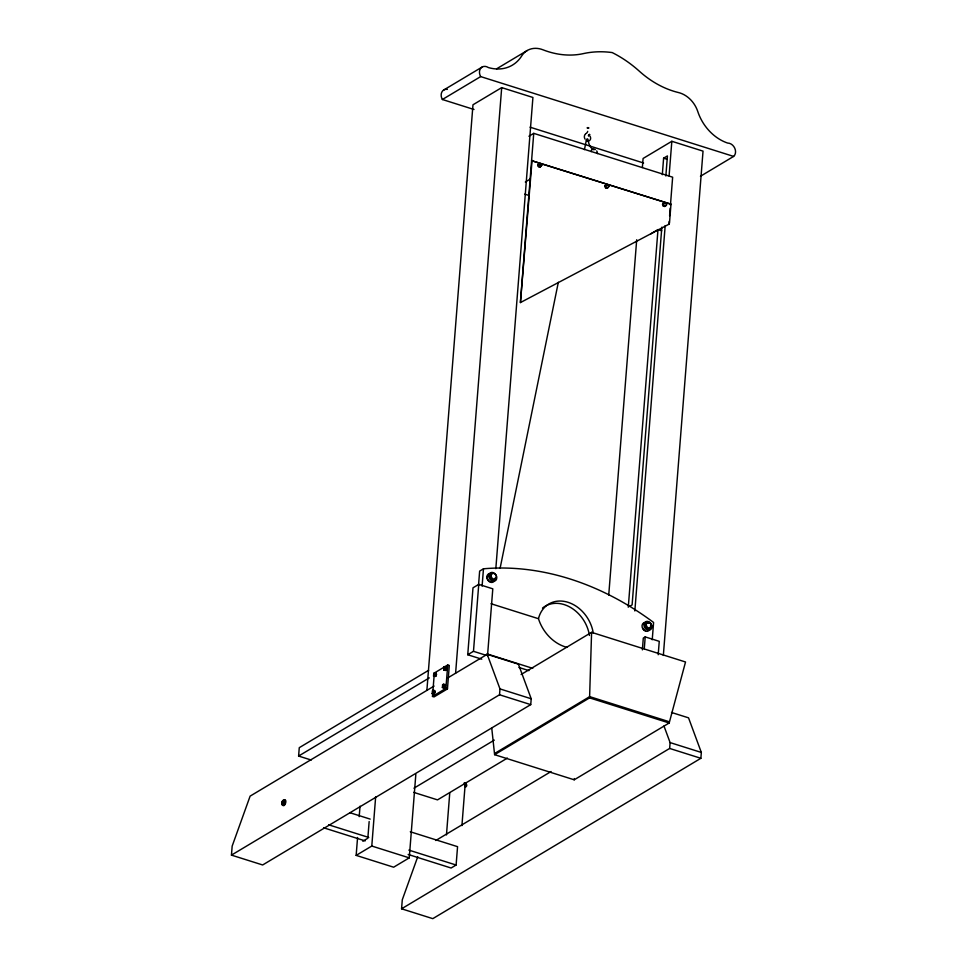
<?xml version="1.0" encoding="UTF-8"?>
<svg xmlns="http://www.w3.org/2000/svg" width="967" height="967" viewBox="0 0 967 967"><rect width="100%" height="100%" fill="white"/><g stroke="black" fill="none" stroke-linecap="round" stroke-linejoin="round"><path stroke-width="1.45" d="M593.919 149.825L593.835 149.607A27.269 12.148 -72.8 0 1 588.166 140.336A3.614 1.632 -72.2 0 0 587.465 138.861A1.946 1.052 -83.6 0 0 586.582 139.586L586.498 139.756M494.608 754.683L574.217 779.801L669.188 722.99L685.53 661.984L591.586 632.345L589.58 697.872L494.608 754.683L491.78 728.356M448.12 677.698L487.199 654.321L518.409 664.16L531.209 698.766L530.738 704.617L262.661 864.969L231.451 855.118L232.165 846.113L250.115 796.131L434.086 686.087M311.241 760.038L298.61 756.049L299.262 747.684L428.647 670.3M415.834 774.386L409.259 857.862L393.642 867.206L356.158 855.384L357.572 837.495M359.204 816.632L360.026 806.188M369.152 821.551L367.835 838.244L362.83 841.242M356.158 855.384L371.787 846.04L375.655 796.844M671.509 712.474L688.54 717.84L701.329 752.447L700.87 758.297L432.793 918.65L401.571 908.799L402.284 899.793L417.744 856.75M426.882 690.39L472.972 104.787L501.692 87.61L532.914 97.462L495.829 568.644M435.887 673.491L434.328 673.008L447.733 664.982L449.292 665.477L447.455 688.903L434.05 696.917L432.491 696.433L432.72 693.496M432.95 690.571L434.098 675.933M432.491 696.433L445.896 688.407L447.733 664.982M455.602 673.213L501.692 87.61M446.464 834.92L449.74 793.158M481.784 659.18L467.738 654.744L472.996 587.815L478.75 584.382L492.795 588.818L487.525 655.747M408.147 854.453L451.106 868.015L456.11 865.018L457.56 846.669L410.298 831.765M478.508 585.519L479.644 571.086L483.464 568.801A281.808 223.8 59.1 0 1 653.595 622.47L652.229 639.791M467.738 654.744L473.479 651.311L478.75 584.382M461.924 825.6L465.091 785.337M482.11 586.123L483.464 568.801M670.977 204.194L531.584 160.655L670.977 204.194L669.502 222.894L668.934 224.223L520.415 302.574L533.736 133.361L672.645 177.191L670.433 205.246M532.068 160.365L520.415 302.574M231.451 855.118L499.528 694.777L499.987 688.915L487.199 654.321M574.217 779.801L574.313 778.556M608.739 595.031L636.697 239.756M642.378 167.496L643.091 158.467L671.823 141.291L703.033 151.13L663.338 655.445M628.272 607.216L657.935 230.291M662.31 174.725L663.604 158.201L667.435 155.917L665.852 175.982M661.827 227.16L632.104 604.919L629.541 606.454M634.848 610.975L665.187 225.589M669.091 175.909L671.823 141.291M668.934 224.223L669.164 221.395M669.611 215.762L670.204 208.195M642.366 649.884L643.297 638.051L645.207 636.902L659.252 641.339L658.201 654.732M644.276 648.809L645.207 636.902M401.571 908.799L669.648 748.446L670.107 742.596L663.966 725.987M584.443 149.643L586.316 140.36M558.334 282.279L500.108 568.221M433.554 676.078L434.509 675.498L434.739 672.609L433.784 673.177L433.554 676.078L436.069 675.993L436.298 673.092L434.739 672.609M432.164 693.641L433.131 693.073L433.349 690.172L432.394 690.74L432.164 693.641L433.736 694.137L435.283 691.828L434.92 690.668L433.349 690.172M443.998 667.061L443.768 669.962L445.328 670.457L446.295 669.877L446.512 666.988L443.998 667.061L446.512 666.988M443.768 669.962L444.735 669.394L444.953 666.493M442.62 684.636L442.39 687.537L443.95 688.021L444.905 687.452L445.134 684.551L442.62 684.636L445.134 684.551M442.39 687.537L443.345 686.957L443.575 684.056M537.7 164.898L539.55 163.121L537.7 164.898L538.365 166.59L539.924 167.086L541.774 165.309L541.109 163.616L540.154 164.185M539.924 167.086L541.774 165.309M604.81 186.075L606.66 184.298L604.81 186.075L605.475 187.767L607.034 188.263L608.884 186.486L608.219 184.794L607.264 185.362M607.034 188.263L608.884 186.486M662.552 204.291L664.414 202.526L662.552 204.291L663.217 205.995L664.788 206.479L666.638 204.714L665.973 203.01L663.447 203.094M664.788 206.479L666.638 204.714M443.515 90.124L481.82 67.219M447.37 89.363A7.651 6.08 59.1 0 0 441.81 92.131A7.651 6.08 59.1 0 0 442.378 99.504L480.672 76.598L733.627 156.412A7.651 6.08 59.1 0 0 734.775 148.217A7.651 6.08 59.1 0 0 727.655 143.068A42.234 33.543 59.1 0 1 697.775 111.507A24.683 19.594 59.1 0 0 678.496 92.554A89.653 71.195 59.1 0 1 639.429 71.28A113.248 89.943 59.1 0 0 612.184 52.569A113.248 89.943 59.1 0 0 583.391 53.608A89.653 71.195 59.1 0 1 542.946 49.788A24.683 19.594 59.1 0 0 521.684 55.953A42.234 33.543 59.1 0 1 488.408 67.569A7.651 6.08 59.1 0 0 480.841 68.101A7.651 6.08 59.1 0 0 480.672 76.598M496.591 68.838L527.233 50.514M528.925 136.238L533.736 133.361M538.365 166.59L540.879 166.517M525.323 182.014L530.134 179.137M605.475 187.767L607.989 187.695M700.434 176.272L733.627 156.412M663.217 205.995L665.743 205.911M650.767 233.893L657.995 229.578L661.73 230.762M435.343 673.673L436.298 673.092M298.61 756.049L429.288 677.891M521.116 674.495L591.586 632.345M413.936 788.19L494.294 740.118M494.705 753.438L589.689 696.639L669.285 721.757M507.385 758.092L437.519 799.878L413.658 792.36M435.779 840.504L551.081 771.533M588.456 128.333C590.233 127.559 585.833 127.245 587.501 128.26M663.604 158.201L667.351 159.386M442.378 99.504L473.999 109.489M530.049 127.173L643.587 163M524.755 194.125L529.046 195.491M491.031 603.734L538.462 618.699A36.734 29.179 59.1 0 0 564.523 646.633A36.734 29.179 59.1 0 0 567.411 647.334M487.03 653.91L532.769 668.342M473.479 651.311L486.123 655.3M518.941 667.472L528.949 670.627M589.58 697.872L669.188 722.99M445.328 667.653L446.887 668.149M444.735 669.394L446.295 669.877M499.987 688.915L531.209 698.766M670.107 742.596L701.329 752.447M435.102 673.769L436.661 674.265M499.528 694.777L530.738 704.617M669.648 748.446L700.87 758.297M434.509 675.498L436.069 675.993M443.938 685.228L445.497 685.712M443.345 686.957L444.905 687.452M445.896 688.407L447.455 688.903M433.724 691.332L435.283 691.828M433.131 693.073L434.691 693.569M350.151 812.788L370.204 819.109M328.659 824.803L368.753 837.458M408.848 850.102L456.11 865.018M323.655 827.8L365.188 840.903M371.787 846.04L409.259 857.862M663.519 203.723L664.184 205.415M605.765 185.507L606.43 187.199M538.655 164.33L539.32 166.022M444.965 669.297L445.328 670.457M443.587 686.86L443.95 688.021M434.751 675.401L435.114 676.574M433.361 692.976L433.736 694.137M464.208 783.778A7.337 2.974 4.5 0 1 464.789 786.086M464.293 782.678A9.017 3.65 4.5 0 1 465.441 787.198M591.175 151.601A3.675 2.913 59.1 0 1 591.719 150.054M592.275 149.522A3.675 2.913 59.1 0 1 593.738 149.099M594.56 149.244A3.675 2.913 59.1 0 1 595.358 149.607M596.687 150.912A3.675 2.913 59.1 0 1 597.413 153.572M649.788 629.263A4.702 3.735 59.1 0 1 642.958 629.07A4.702 3.735 59.1 0 1 645.303 622.47M650.525 625.867A3.082 2.454 59.1 0 1 647.938 628.671A3.082 2.454 59.1 0 1 645.34 624.718A3.082 2.454 59.1 0 1 648.821 623.292M542.487 608.062A32.866 26.097 59.1 0 1 570.603 607.457A32.866 26.097 59.1 0 1 589.447 635.464M538.462 618.699A32.866 26.097 59.1 0 1 566.698 601.921A32.866 26.097 59.1 0 1 593.279 633.18M491.732 581.663A3.675 2.913 59.1 0 1 488.009 579.946A3.675 2.913 59.1 0 1 487.827 575.752M645.436 630.617A3.675 2.913 59.1 0 1 642.862 628.091M648.277 629.807A3.675 2.913 59.1 0 1 647.721 630.339M589.507 140.566A3.675 2.913 59.1 0 1 588.045 140.989M587.223 140.844A3.675 2.913 59.1 0 1 586.425 140.481M585.095 139.163A3.675 2.913 59.1 0 1 584.37 136.516A5.198 4.134 59.1 0 1 584.878 134.764M590.063 140.022A3.675 2.913 59.1 0 0 590.607 138.486A3.227 2.563 59.1 0 0 589.06 135.175M585.373 134.062A5.198 4.134 59.1 0 1 586.014 133.519M587.694 131.343A4.303 3.421 59.1 0 1 586.473 133.241M494.874 579.245A4.702 3.735 59.1 0 1 490.547 582.267A4.702 3.735 59.1 0 1 486.885 576.731A4.702 3.735 59.1 0 1 491.224 573.709M495.418 577.674A3.082 2.454 59.1 0 1 491.296 578.87A3.082 2.454 59.1 0 1 491.683 573.999M283.379 801.075A1.837 0.834 -72.5 0 1 284.443 802.114A1.837 0.834 -72.5 0 1 282.98 804.302A1.837 0.834 -72.5 0 1 282.92 801.764M284.491 800.06A2.986 1.354 -72.5 0 1 285.809 802.09A2.986 1.354 -72.5 0 1 283.802 805.632A2.986 1.354 -72.5 0 1 282.835 802.985M284.878 801.051A1.837 0.834 -72.5 0 1 285.047 801.196M285.241 802.211A1.837 0.834 -72.5 0 1 283.911 804.556M588.432 135.779L589.64 134.425L588.432 135.779M643.937 624.537A4.702 3.735 59.1 0 0 649.631 630.133A4.702 3.735 59.1 0 0 650.223 622.712A4.702 3.735 59.1 0 0 643.937 624.537M646.27 624.392A3.082 2.454 59.1 0 0 650.005 628.067A3.082 2.454 59.1 0 0 650.392 623.195A3.082 2.454 59.1 0 0 646.27 624.392M488.806 575.583A4.702 3.735 59.1 0 0 494.5 581.179A4.702 3.735 59.1 0 0 495.092 573.769A4.702 3.735 59.1 0 0 488.806 575.583M491.127 575.45A3.082 2.454 59.1 0 0 494.874 579.124A3.082 2.454 59.1 0 0 495.261 574.253A3.082 2.454 59.1 0 0 491.127 575.45M283.089 803.456A1.837 0.834 -72.5 0 0 283.319 800.555A1.837 0.834 -72.5 0 0 281.76 802.864A1.837 0.834 -72.5 0 0 283.089 803.456M284.093 804.435A2.986 1.354 -72.5 0 0 284.467 799.721A2.986 1.354 -72.5 0 0 281.941 803.468A2.986 1.354 -72.5 0 0 284.093 804.435"/></g></svg>
